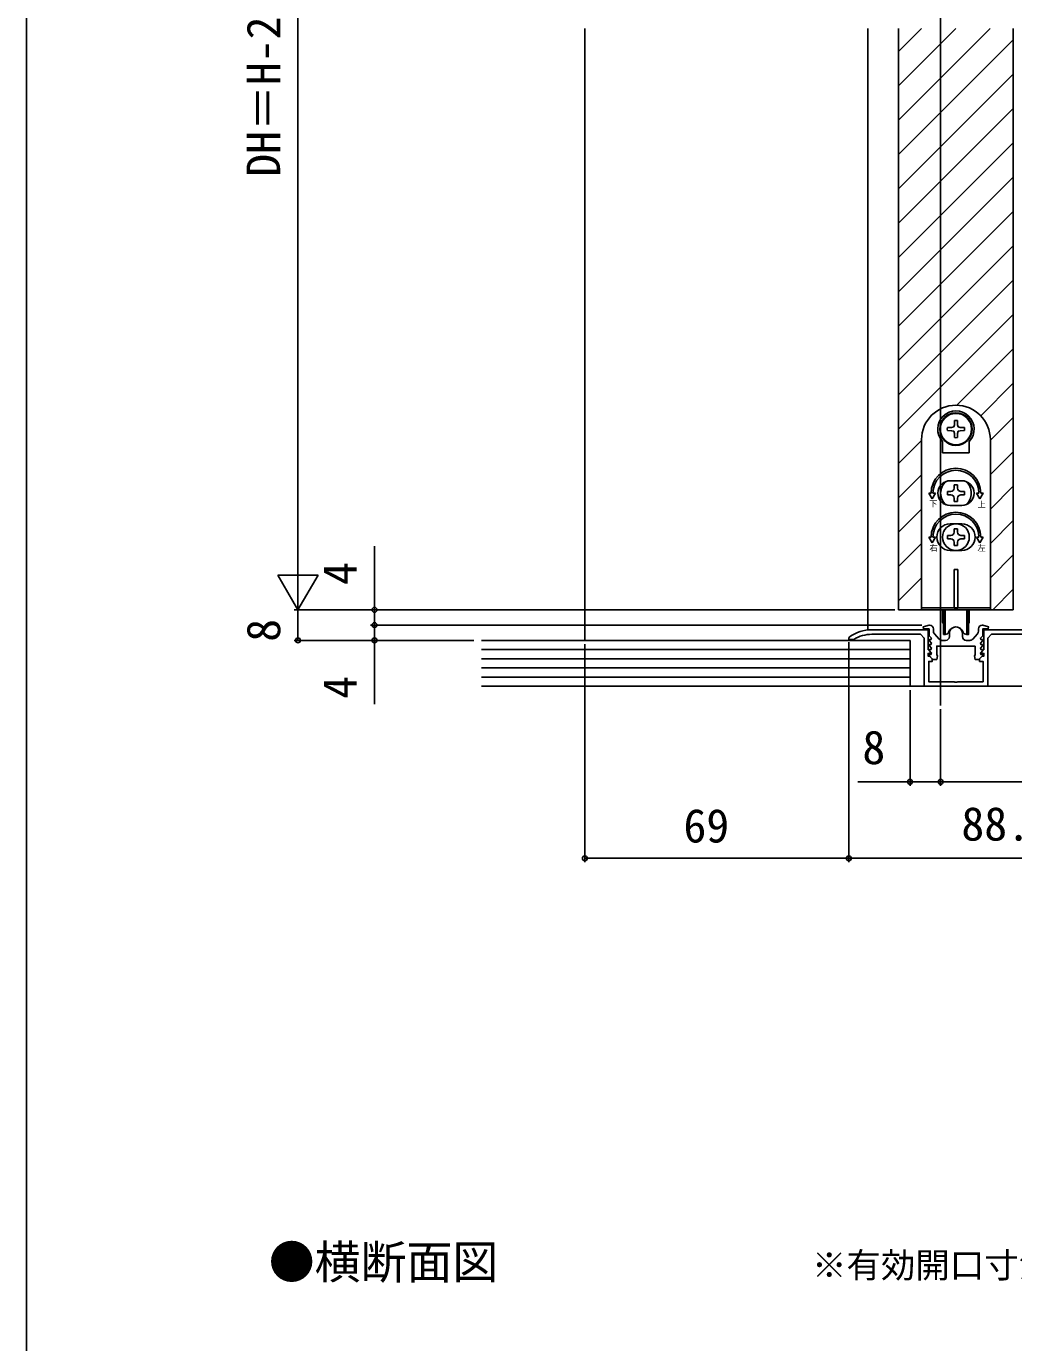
# Model space of a CAD drawing. Units: millimetres, scale not verified. Extents: x -525 to 525, y -783 to 779.
# Drawn here: x -525 to -266.9, y -16 to 328.3 of the extents above; entities that cross this region are included whole.
import ezdxf
from ezdxf.enums import TextEntityAlignment as Align

# ---------------------------------------------------------------- set-up
doc = ezdxf.new("R2010")
doc.units = ezdxf.units.MM
doc.header["$LTSCALE"] = 4
for name, color, linetype in [('0-2_USER1', 3, 'Continuous'), ('0-3_YKK_11', 7, 'Continuous'), ('0-5_YKK_12', 2, 'Continuous'), ('0-6_YKK_13', 4, 'Continuous'), ('0-8_YKK_D', 6, 'Continuous'), ('0-9_YKK_ZWAK', 7, 'Continuous'), ('0-A_YSS_K', 3, 'Continuous')]:
    doc.layers.add(name, color=color, linetype=linetype)
doc.styles.add('ＭＳ ゴシック', font='')
doc.styles.get('ＭＳ ゴシック').set_extended_font_data('MS Gothic')

msp = doc.modelspace()

# ---------------------------------------------------------------- linework, layer by layer
at = {"layer": '0-3_YKK_11'}
for p, q in [((-287.899, 170.7), (-287.899, 170.084)), ((-287.643, 169.415), (-286.397, 168.031)), ((-283.699, 168.7), (-283.699, 169.5)), ((-280.299, 169.5), (-280.299, 168.7)), ((-277.601, 168.031), (-276.356, 169.415)), ((-276.099, 170.084), (-276.099, 170.7)), ((-285.654, 167.7), (-284.699, 167.7)), ((-279.299, 167.7), (-278.345, 167.7))]:
    msp.add_line(p, q, dxfattribs=at)
for points in [[(-251.299, 170.5), (-274.699, 170.5), (-274.699, 165.3), (-275.334, 164.666), (-275.182, 164.3), (-274.699, 164.3), (-274.699, 163.6), (-275.099, 163.6), (-275.799, 162.9), (-275.799, 162.2), (-274.899, 162.2), (-274.899, 156.9), (-281.541, 156.9), (-281.724, 156.78), (-282.274, 156.78), (-282.458, 156.9), (-289.099, 156.9), (-289.099, 162.2), (-288.199, 162.2), (-288.199, 162.9), (-288.899, 163.6), (-289.299, 163.6), (-289.299, 164.3), (-288.816, 164.3), (-288.665, 164.666), (-289.299, 165.3), (-289.299, 170.5), (-303.999, 170.5)], [(-303.999, 169.3), (-291.299, 169.3), (-290.299, 168.3), (-290.299, 155.7), (-273.699, 155.7), (-273.699, 168.3), (-272.699, 169.3), (-253.299, 169.3), (-252.299, 168.3), (-252.299, 155.7), (-235.699, 155.7), (-235.699, 168.3), (-234.699, 169.3), (-227.499, 169.3)], [(-276.999, 166.2), (-286.999, 166.2), (-286.999, 163.942), (-286.812, 163.664), (-286.999, 162.7), (-287.999, 162.7), (-289.025, 163.726), (-288.911, 164), (-288.549, 164), (-288.388, 164.388), (-289.025, 165.025), (-288.911, 165.3), (-288.549, 165.3), (-288.388, 165.688), (-289.025, 166.325), (-288.911, 166.6), (-288.549, 166.6), (-288.388, 166.988), (-289.025, 167.625), (-288.911, 167.9), (-288.549, 167.9), (-288.388, 168.288), (-288.999, 168.9), (-288.999, 170.7), (-290.452, 170.7), (-290.532, 171.209), (-288.999, 171.7), (-288.899, 171.7)], [(-275.099, 171.7), (-274.999, 171.7), (-273.467, 171.209), (-273.546, 170.7), (-274.999, 170.7), (-274.999, 168.9), (-275.611, 168.288), (-275.45, 167.9), (-275.087, 167.9), (-274.973, 167.625), (-275.611, 166.988), (-275.45, 166.6), (-275.087, 166.6), (-274.973, 166.325), (-275.611, 165.688), (-275.45, 165.3), (-275.087, 165.3), (-274.973, 165.025), (-275.611, 164.388), (-275.45, 164), (-275.087, 164), (-274.974, 163.726), (-275.999, 162.7), (-276.999, 162.7), (-277.187, 163.664), (-276.999, 163.942), (-276.999, 166.2)], [(-309.789, 168.654), (-309.999, 168.246), (-309.999, 167.9), (-308.849, 167.9), (-308.689, 167.947)]]:
    msp.add_lwpolyline(points, dxfattribs=at)
for centre, radius, start, end in [((-303.999, 160.5), 10, 90, 125.37654), ((-303.999, 160.5), 8.8, 89.99999, 122.20423), ((-288.899, 170.7), 1, 0.00001, 89.99999), ((-286.899, 170.084), 1, 180.00001, 221.98721), ((-284.699, 168.7), 1, 270.00001, 359.99999), ((-281.999, 169.5), 1.7, 359.99999, 180.00001), ((-279.299, 168.7), 1, 180.00001, 269.99999), ((-277.099, 170.084), 1, 318.01279, 359.99999), ((-275.099, 170.7), 1, 90.00001, 179.99999), ((-285.654, 168.7), 1, 221.98723, 270.00001), ((-278.345, 168.7), 1, 269.99999, 318.01277)]:
    msp.add_arc(centre, radius, start, end, dxfattribs=at)
at = {"layer": '0-5_YKK_12'}
for p, q in [((-285.999, 548.2), (-285.999, 150.7)), ((-378.999, 167.7), (-378.999, 327.7)), ((-304.999, 170.45), (-304.999, 327.7)), ((-296.999, 327.7), (-296.999, 175.704)), ((-296.999, 321.726), (-291.025, 327.7)), ((-296.999, 312.746), (-282.045, 327.7)), ((-296.999, 303.766), (-273.065, 327.7)), ((-266.999, 327.7), (-266.999, 175.704)), ((-296.999, 294.786), (-266.999, 324.786)), ((-296.999, 285.805), (-266.999, 315.805)), ((-296.999, 276.825), (-266.999, 306.825)), ((-296.999, 267.845), (-266.999, 297.845)), ((-296.999, 258.865), (-266.999, 288.865)), ((-296.999, 249.884), (-266.999, 279.884)), ((-296.999, 240.904), (-266.999, 270.904)), ((-296.999, 231.924), (-266.999, 261.924)), ((-296.999, 222.944), (-266.999, 252.944)), ((-281.762, 229.201), (-266.999, 243.963)), ((-275.518, 226.464), (-266.999, 234.983)), ((-272.984, 220.018), (-266.999, 226.003)), ((-296.999, 213.963), (-290.984, 219.979)), ((-272.984, 211.038), (-266.999, 217.022)), ((-296.999, 204.983), (-290.984, 210.999)), ((-272.984, 202.058), (-266.999, 208.042)), ((-296.999, 196.003), (-290.984, 202.018)), ((-272.984, 193.078), (-266.999, 199.062)), ((-296.999, 187.022), (-290.984, 193.038)), ((-272.984, 184.097), (-266.999, 190.082)), ((-296.999, 178.042), (-290.984, 184.058)), ((-272.397, 175.704), (-266.999, 181.101)), ((-296.999, 175.704), (-266.999, 175.704))]:
    msp.add_line(p, q, dxfattribs=at)
at = {"layer": '0-6_YKK_13'}
for p, q in [((-282.418, 224.078), (-282.567, 223.522)), ((-282.399, 225.168), (-282.418, 224.078)), ((-281.599, 225.168), (-281.58, 224.078)), ((-281.58, 224.078), (-281.431, 223.522)), ((-280.875, 223.373), (-281.431, 223.522)), ((-280.875, 222.535), (-281.431, 222.385)), ((-279.785, 223.354), (-280.875, 223.373)), ((-279.785, 222.554), (-280.875, 222.535)), ((-290.999, 220.204), (-290.999, 183.204)), ((-285.499, 216.754), (-285.499, 219.742)), ((-278.499, 216.754), (-278.499, 219.742)), ((-272.999, 183.204), (-272.999, 220.204)), ((-285.499, 216.754), (-278.499, 216.754)), ((-283.319, 206.644), (-284.199, 206.644)), ((-284.199, 206.644), (-284.199, 205.764)), ((-280.499, 209.454), (-283.499, 209.454)), ((-282.439, 208.404), (-282.439, 207.524)), ((-281.559, 208.404), (-282.439, 208.404)), ((-281.559, 207.524), (-281.559, 208.404)), ((-279.799, 206.644), (-280.679, 206.644)), ((-279.799, 205.764), (-279.799, 206.644)), ((-289.115, 206.204), (-288.499, 206.204)), ((-288.249, 204.704), (-289.115, 206.204)), ((-288.249, 204.704), (-287.383, 206.204)), ((-287.999, 206.204), (-287.383, 206.204)), ((-284.199, 205.764), (-283.319, 205.764)), ((-282.439, 204.884), (-282.439, 204.004)), ((-282.439, 204.004), (-281.559, 204.004)), ((-281.559, 204.004), (-281.559, 204.884)), ((-280.679, 205.764), (-279.799, 205.764)), ((-275.999, 206.204), (-276.615, 206.204)), ((-275.749, 204.704), (-276.615, 206.204)), ((-280.499, 202.954), (-283.499, 202.954)), ((-283.499, 198.204), (-280.499, 198.204)), ((-282.439, 196.904), (-282.439, 196.024)), ((-281.559, 196.904), (-282.439, 196.904)), ((-281.559, 196.024), (-281.559, 196.904)), ((-289.115, 194.704), (-288.499, 194.704)), ((-288.249, 193.204), (-289.115, 194.704)), ((-288.249, 193.204), (-287.383, 194.704)), ((-287.999, 194.704), (-287.383, 194.704)), ((-283.319, 195.144), (-284.199, 195.144)), ((-284.199, 195.144), (-284.199, 194.264)), ((-284.199, 194.264), (-283.319, 194.264)), ((-282.439, 193.384), (-282.439, 192.504)), ((-281.559, 192.504), (-281.559, 193.384)), ((-279.799, 195.144), (-280.679, 195.144)), ((-280.679, 194.264), (-279.799, 194.264)), ((-279.799, 194.264), (-279.799, 195.144)), ((-275.749, 193.204), (-276.615, 194.704)), ((-275.999, 194.704), (-276.615, 194.704)), ((-275.749, 193.204), (-274.883, 194.704)), ((-274.883, 194.704), (-275.499, 194.704)), ((-283.499, 191.204), (-280.499, 191.204)), ((-282.439, 192.504), (-281.559, 192.504)), ((-282.499, 186.204), (-281.499, 186.204)), ((-282.499, 176.004), (-282.499, 186.204)), ((-281.499, 186.204), (-281.499, 176.004)), ((-290.999, 183.204), (-290.999, 175.704)), ((-290.999, 176.204), (-272.999, 176.204)), ((-285.499, 172.455), (-285.499, 175.704)), ((-285.249, 169.204), (-285.249, 175.704)), ((-284.849, 169.204), (-284.849, 175.704)), ((-281.499, 176.004), (-282.499, 176.004)), ((-279.149, 169.204), (-279.149, 175.704)), ((-278.499, 175.704), (-278.499, 172.455)), ((-285.251, 172.16), (-285.249, 172.16)), ((-285.249, 172.204), (-285.249, 169.204)), ((-278.749, 169.204), (-278.749, 172.204)), ((-278.749, 172.16), (-278.747, 172.16)), ((-284.849, 169.204), (-285.249, 169.204)), ((-284.849, 169.204), (-284.23, 169.429)), ((-279.149, 169.204), (-279.769, 169.429))]:
    msp.add_line(p, q, dxfattribs=at)
for points in [[(-284.213, 223.354), (-283.124, 223.373), (-282.567, 223.522)], [(-284.213, 222.554), (-283.124, 222.535), (-282.567, 222.385)], [(-282.399, 220.739), (-282.418, 221.829), (-282.567, 222.385)], [(-281.599, 220.739), (-281.58, 221.829), (-281.431, 222.385)], [(-275.749, 204.704), (-274.883, 206.204), (-275.499, 206.204)], [(-272.999, 183.204), (-272.999, 175.704), (-290.999, 175.704)], [(-278.749, 175.704), (-278.749, 169.204), (-279.149, 169.204)]]:
    msp.add_lwpolyline(points, dxfattribs=at)
for centre, radius in [((-281.999, 222.954), 4.25), ((-281.999, 222.954), 4.1), ((-281.999, 194.704), 3.5)]:
    msp.add_circle(centre, radius, dxfattribs=at)
for centre, radius, start, end in [((-281.999, 220.204), 9, 0, 180), ((-281.999, 222.954), 4.75, 317.4631, 222.5369), ((-281.999, 222.954), 2.25, 79.75965, 100.24035), ((-281.999, 222.954), 2.25, 169.75965, 190.24035), ((-281.999, 222.954), 2.25, 259.75965, 280.24035), ((-281.999, 222.954), 2.25, 349.75965, 10.24035), ((-281.999, 206.204), 6.5, 0, 180), ((-281.999, 206.204), 6, 0, 180), ((-283.499, 206.204), 3.25, 90, 270), ((-281.999, 206.204), 4, 129.83844, 230.16156), ((-283.319, 207.524), 0.88, 270, 0), ((-280.679, 207.524), 0.88, 180, 270), ((-280.499, 206.204), 3.25, 270, 90), ((-281.999, 206.204), 4, 309.83844, 50.16156), ((-283.319, 204.884), 0.88, 0, 90), ((-280.679, 204.884), 0.88, 90, 180), ((-281.999, 194.704), 6.5, 0, 180), ((-281.999, 194.704), 6, 0, 180), ((-283.499, 194.704), 3.5, 90, 270), ((-280.499, 194.704), 3.5, 270, 90), ((-283.319, 196.024), 0.88, 270, 0), ((-283.319, 193.384), 0.88, 0, 90), ((-280.679, 196.024), 0.88, 180, 270), ((-280.679, 193.384), 0.88, 90, 180), ((-285.199, 172.455), 0.3, 180, 260), ((-278.799, 172.455), 0.3, 280, 0), ((-284.401, 169.899), 0.5, 290, 343.84988), ((-281.999, 169.204), 2, 16.15012, 163.84988), ((-279.598, 169.899), 0.5, 196.15012, 250)]:
    msp.add_arc(centre, radius, start, end, dxfattribs=at)
at = {"layer": '0-8_YKK_D'}
for p, q in [((-453.999, 469.2), (-453.999, 186.204)), ((-453.999, 175.704), (-453.999, 193.89)), ((-433.999, 175.7), (-433.999, 192.369)), ((-453.999, 175.704), (-459.249, 184.797)), ((-448.749, 184.797), (-459.249, 184.797)), ((-453.999, 175.704), (-448.749, 184.797)), ((-297.999, 175.704), (-454.999, 175.704)), ((-298.999, 175.704), (-454.999, 175.704)), ((-453.999, 175.704), (-453.999, 167.7)), ((-408.049, 175.7), (-434.999, 175.7)), ((-433.999, 171.7), (-433.999, 175.7)), ((-433.999, 171.7), (-433.999, 174.25)), ((-290.899, 171.7), (-434.999, 171.7)), ((-290.899, 171.7), (-434.999, 171.7)), ((-433.999, 171.7), (-433.999, 167.7)), ((-433.999, 171.7), (-433.999, 169.15)), ((-408.049, 167.7), (-454.999, 167.7)), ((-408.049, 167.7), (-434.999, 167.7)), ((-433.999, 167.7), (-433.999, 151.032)), ((-378.999, 166.7), (-378.999, 109.7)), ((-309.999, 167.246), (-309.999, 109.7)), ((-309.999, 167.1), (-309.999, 109.7)), ((-293.999, 154.7), (-293.999, 129.7)), ((-285.999, 149.7), (-285.999, 129.7)), ((-285.999, 149.7), (-285.999, 129.7)), ((-285.999, 130.7), (-230.999, 130.7)), ((-309.999, 110.7), (-378.999, 110.7)), ((-309.999, 110.7), (-221.499, 110.7))]:
    msp.add_line(p, q, dxfattribs=at)
msp.add_lwpolyline([(-285.999, 130.7), (-293.999, 130.7), (-307.64, 130.7)], dxfattribs=at)
for centre in [(-433.999, 175.7), (-433.999, 171.7), (-433.999, 171.7), (-453.999, 167.7), (-433.999, 167.7), (-293.999, 130.7), (-285.999, 130.7), (-285.999, 130.7), (-378.999, 110.7), (-309.999, 110.7), (-309.999, 110.7)]:
    msp.add_circle(centre, 0.637, dxfattribs=at)
at = {"layer": '0-9_YKK_ZWAK'}
msp.add_line((-525, 746.7), (-525, -783.3), dxfattribs=at)
at = {"layer": '0-A_YSS_K'}
for p, q in [((-406.049, 167.7), (-293.999, 167.7)), ((-406.049, 165.3), (-293.999, 165.3)), ((-293.999, 167.7), (-293.999, 155.7)), ((-406.049, 162.9), (-293.999, 162.9)), ((-406.049, 160.5), (-293.999, 160.5)), ((-406.049, 158.1), (-293.999, 158.1)), ((-165.95, 155.7), (-406.049, 155.7))]:
    msp.add_line(p, q, dxfattribs=at)

# ---------------------------------------------------------------- texts
at = {"layer": '0-2_USER1', "style": 'ＭＳ ゴシック'}
for s, height, p in [('●横断面図', 8.798, (-461.636, -1.91)), ('※有効開口寸法公式は、枠厚に化粧シート厚も加えて算出しています。', 6.598, (-319.607, -0.97))]:
    msp.add_text(s, height=height, dxfattribs=at).set_placement(p, align=Align.BOTTOM_LEFT)
at = {"layer": '0-6_YKK_13', "style": 'ＭＳ ゴシック'}
for s, p in [('下', (-289.029, 202.16)), ('上', (-276.355, 201.991)), ('右', (-288.92, 190.636)), ('左', (-276.379, 190.599))]:
    msp.add_text(s, height=1.558, dxfattribs=at).set_placement(p, align=Align.BOTTOM_LEFT)
at = {"layer": '0-8_YKK_D', "style": 'ＭＳ ゴシック'}
for s, p in [('DH＝H-29', (-455.999, 288.941)), ('4', (-435.999, 182.187)), ('8', (-455.999, 167.338)), ('4', (-435.999, 152.419))]:
    msp.add_text(s, height=8.798, rotation=90, dxfattribs=at).set_placement(p, align=Align.BOTTOM_LEFT)
for s, p in [('8', (-306.458, 132.7)), ('88.5', (-280.579, 112.7)), ('69', (-353.227, 112.2))]:
    msp.add_text(s, height=8.798, dxfattribs=at).set_placement(p, align=Align.BOTTOM_LEFT)

doc.saveas('drawing.dxf')
